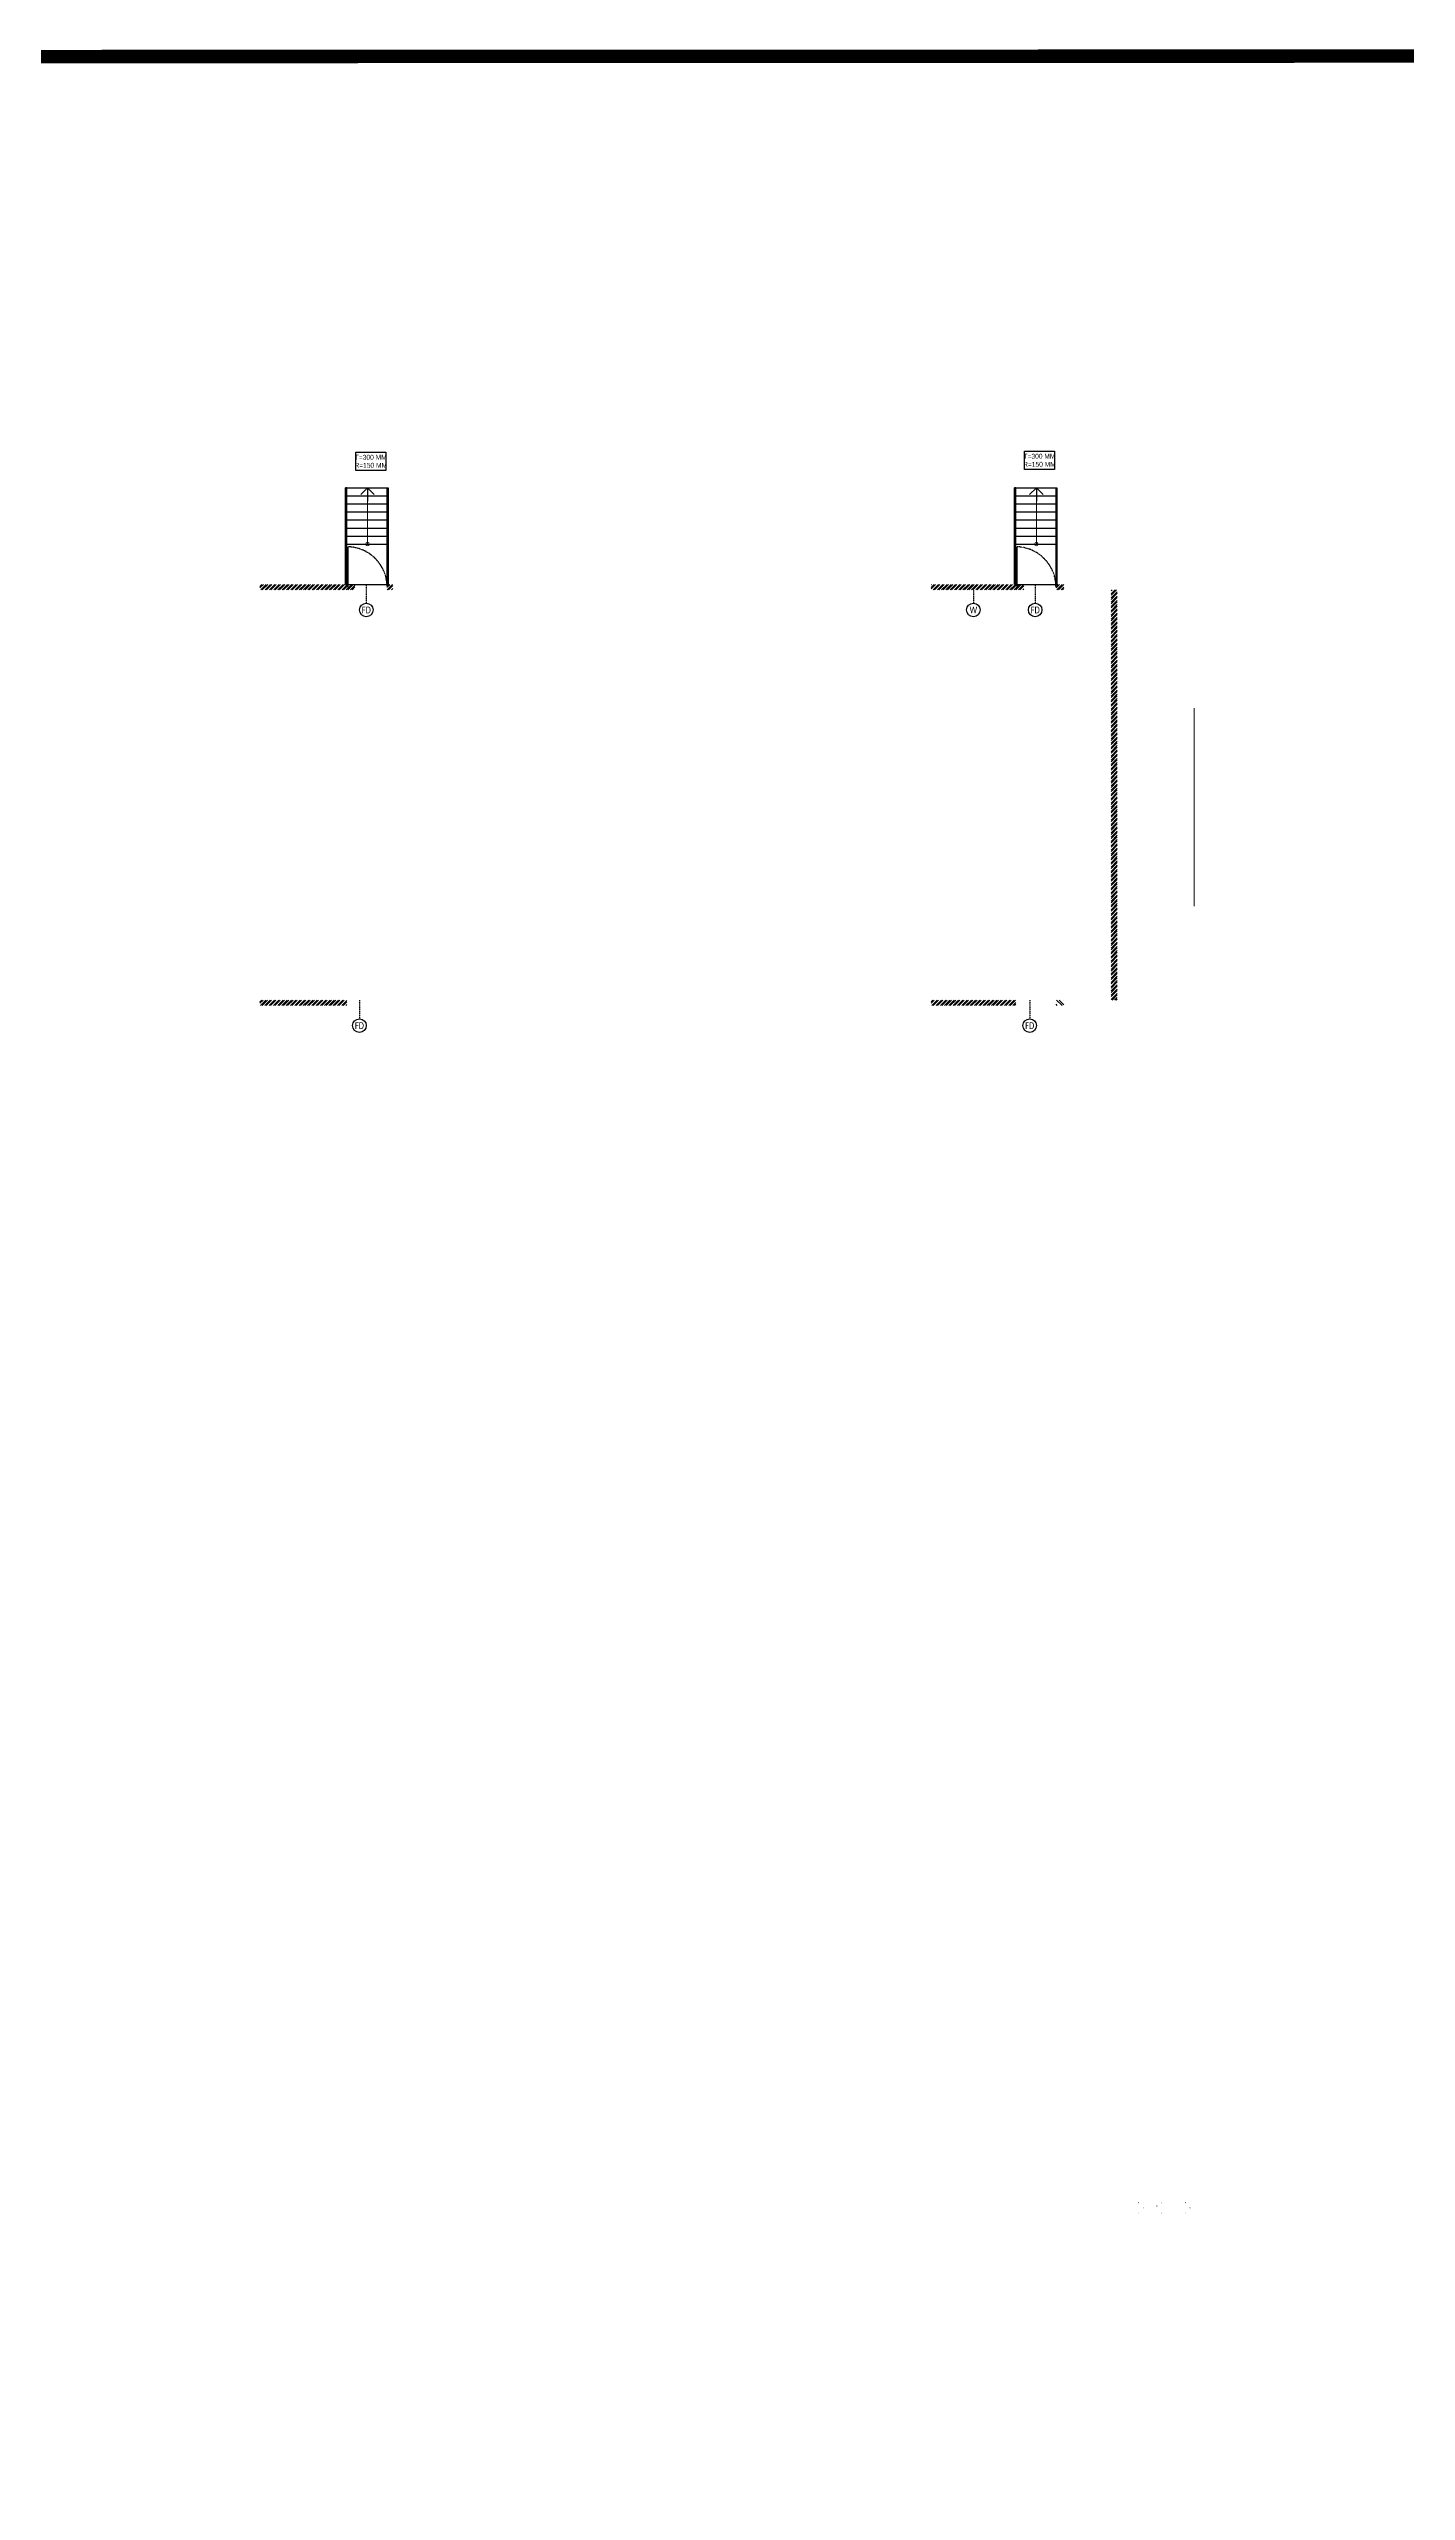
# Model space of a CAD drawing. Header units: feet. Extents: x -99009 to 3252343, y -11094690 to 9035152.
# Drawn here: x 1595809 to 1646368, y -1120466 to -1029502 of the extents above; entities that cross this region are included whole.
import ezdxf

# ---------------------------------------------------------------- set-up
doc = ezdxf.new("R2010")
doc.units = ezdxf.units.FT
doc.linetypes.add('HIDDEN', pattern=[0.375, 0.25, -0.125])
doc.linetypes.add('HIDDEN2', pattern=[0.1875, 0.125, -0.0625])
for name, color, linetype in [('DOOR', 5, 'Continuous'), ('HATCH', 252, 'Continuous'), ('TEXT DETAILS', 190, 'Continuous')]:
    doc.layers.add(name, color=color, linetype=linetype)
for name, color, linetype, lineweight in [('ELEVATION', 2, 'Continuous', 25), ('ELEVATION 1', 254, 'Continuous', 15), ('PLOT', 1, 'Continuous', 15)]:
    doc.layers.add(name, color=color, linetype=linetype, lineweight=lineweight)
doc.layers.add('HATCH RCC', color=7, linetype='Continuous', lineweight=15, true_color=0x4b4b4b)
doc.layers.add('HATCH WALL', color=7, linetype='Continuous', true_color=0x7d7d7d)
doc.styles.add('ARIAL NARROW', font='ARIALN.TTF')
doc.styles.add('CALIBRI', font='calibri.ttf', dxfattribs={"width": 0.8})
doc.dimstyles.new('MERAKI 100', dxfattribs={"dimtxt": 1250, "dimasz": 500, "dimexe": 150, "dimexo": 0, "dimgap": 0, "dimtad": 0, "dimdec": 0, "dimzin": 0, "dimdsep": 46, "dimtxsty": 'CALIBRI', "dimblk": 'OPEN90', "dimcen": 0, "dimclrd": 8, "dimclre": 8, "dimclrt": 256, "dimadec": 0, "dimazin": 0, "dimtfac": 1, "dimtdec": 0, "dimtix": 1, "dimtofl": 0, "dimtmove": 0, "dimatfit": 0, "dimldrblk": 'OPEN90', "dimfxl": 1, "dimtolj": 1, "dimtzin": 0, "dimlwd": -1, "dimlwe": -1, "dimarcsym": 1})
pattern_1 = [(45, (2027565.61, -1110943.71), (-79.549513, 79.549513), []), (45, (2027618.64, -1110943.71), (-79.549513, 79.549513), [])]

# ---------------------------------------------------------------- blocks, each defined once
blk = doc.blocks.new('_Open90')
at = {"color": 0, "linetype": 'ByBlock', "lineweight": -2}
for p, q in [((0, 0), (-1, 0)), ((-0.5, 0.5), (0, 0)), ((0, 0), (-0.5, -0.5))]:
    blk.add_line(p, q, dxfattribs=at)
blk = doc.blocks.new('FDWEST')
at = {"layer": 'TEXT DETAILS', "linetype": 'HIDDEN', "ltscale": 0.5}
blk.add_lwpolyline([(0, 200), (0, -500)], dxfattribs=at)
at = {"layer": 'TEXT DETAILS'}
blk.add_circle((0, -753), 253, dxfattribs=at)
at = {"layer": 'TEXT DETAILS', "insert": (0, -753), "char_height": 250, "width": 261.9, "attachment_point": 5, "style": 'CALIBRI'}
blk.add_mtext('FD', dxfattribs=at)
blk = doc.blocks.new('DOOR 123')
blk.add_lwpolyline([(-1381, 0), (-1381, 1500, -0.410737)], format="xyb")
at = {"linetype": 'HIDDEN2'}
blk.add_lwpolyline([(-1381, 1499, -0.404482), (69, 0)], format="xyb", dxfattribs=at)
blk = doc.blocks.new('TEXT')
at = {"layer": 'TEXT DETAILS'}
blk.add_lwpolyline([(281123, 137706), (282246, 137706), (282246, 137015), (281123, 137015)], close=True, dxfattribs=at)
at = {"layer": 'TEXT DETAILS', "insert": (281684, 137360), "char_height": 180, "width": 1127.29, "attachment_point": 5, "style": 'ARIAL NARROW'}
blk.add_mtext('T=300 MM\\PR=150 MM', dxfattribs=at)
blk = doc.blocks.new('W')
at = {"layer": 'TEXT DETAILS', "linetype": 'HIDDEN', "ltscale": 0.5}
blk.add_lwpolyline([(0, 0), (0, -500)], dxfattribs=at)
at = {"layer": 'TEXT DETAILS'}
blk.add_circle((0, -753), 253, dxfattribs=at)
at = {"layer": 'TEXT DETAILS', "insert": (0, -753), "char_height": 250, "width": 261.9, "attachment_point": 5, "style": 'CALIBRI'}
blk.add_mtext('W', dxfattribs=at)
blk = doc.blocks.new('SD')
at = {"layer": 'ELEVATION'}
for points in [[(338430, 41255), (338394, 41255), (338394, 44855), (338430, 44855)], [(339930, 43355), (339980, 43355), (339980, 44855), (339930, 44855)], [(339930, 41255), (339980, 41255), (339980, 43355), (339930, 43355)]]:
    blk.add_lwpolyline(points, close=True, dxfattribs=at)
for points in [[(339930, 44855), (338430, 44855)], [(339980, 44855), (339980, 41255)], [(339930, 43355), (338394, 43355)], [(339930, 43055), (338430, 43055)], [(339930, 42755), (338430, 42755)], [(339930, 42455), (338430, 42455)], [(339930, 42155), (338430, 42155)], [(339930, 41855), (338430, 41855)], [(339930, 41555), (338430, 41555)], [(339930, 41255), (338430, 41255)]]:
    blk.add_lwpolyline(points, dxfattribs=at)
at = {"layer": 'ELEVATION 1'}
blk.add_circle((339162, 43355), 67.1, dxfattribs=at)
at = {"rotation": 180}
blk.add_blockref('FDWEST', (339205, 45055), dxfattribs=at)
at = {"layer": 'DOOR', "rotation": 180}
blk.add_blockref('DOOR 123', (338499, 44955), dxfattribs=at)
at = {"layer": 'ELEVATION 1'}
blk.add_leader([(339162, 41255), (339162, 43355)], dimstyle='MERAKI 100', override={"dimtxt": 50, "dimasz": 500, "dimgap": 0, "dimtad": 0}, dxfattribs=at)

msp = doc.modelspace()

# ---------------------------------------------------------------- hatches: boundary and pattern name
at = {"true_color": 0x595959, "transparency": 33554684}
h = msp.add_hatch(color=251, dxfattribs=at)
h.paths.add_polyline_path([(1636380.66828, -1109745.44351), (1636380.66828, -1109700.14068), (1636382.5559, -1109744.4997)])
h.paths.add_polyline_path([(1636380.66828, -1109700.14068), (1636382.5559, -1109744.4997), (1636382.5559, -1109700.14068)])
h = msp.add_hatch(color=251, dxfattribs=at)
h.paths.add_polyline_path([(1636384.44352, -1109744.4997), (1636384.44352, -1109700.14068), (1636386.33113, -1109743.55589)])
h.paths.add_polyline_path([(1636384.44352, -1109700.14068), (1636386.33113, -1109743.55589), (1636386.33113, -1109701.08449)])
h = msp.add_hatch(color=251, dxfattribs=at)
h.paths.add_polyline_path([(1636386.33113, -1109743.55589), (1636386.33113, -1109701.08449), (1636388.21875, -1109742.61208)])
h.paths.add_polyline_path([(1636386.33113, -1109701.08449), (1636388.21875, -1109742.61208), (1636388.21875, -1109702.0283)])
h = msp.add_hatch(color=251, dxfattribs=at)
h.paths.add_polyline_path([(1636388.21875, -1109742.61208), (1636388.21875, -1109702.0283), (1636390.10637, -1109741.66828)])
h.paths.add_polyline_path([(1636388.21875, -1109702.0283), (1636390.10637, -1109741.66828), (1636390.10637, -1109702.97211)])
h = msp.add_hatch(color=251, dxfattribs=at)
h.paths.add_polyline_path([(1636390.10637, -1109741.66828), (1636390.10637, -1109702.97211), (1636391.99399, -1109739.78066)])
h.paths.add_polyline_path([(1636390.10637, -1109702.97211), (1636391.99399, -1109739.78066), (1636391.99399, -1109704.85972)])
h = msp.add_hatch(color=251, dxfattribs=at)
h.paths.add_polyline_path([(1636391.99399, -1109739.78066), (1636391.99399, -1109704.85972), (1636393.88161, -1109738.83685)])
h.paths.add_polyline_path([(1636391.99399, -1109704.85972), (1636393.88161, -1109738.83685), (1636393.88161, -1109705.80353)])
h = msp.add_hatch(color=251, dxfattribs=at)
h.paths.add_polyline_path([(1636393.88161, -1109738.83685), (1636393.88161, -1109705.80353), (1636395.76922, -1109736.94923)])
h.paths.add_polyline_path([(1636393.88161, -1109705.80353), (1636395.76922, -1109736.94923), (1636395.76922, -1109707.69115)])
h = msp.add_hatch(color=251, dxfattribs=at)
h.paths.add_polyline_path([(1636395.76922, -1109736.94923), (1636395.76922, -1109707.69115), (1636396.71303, -1109736.00542)])
h.paths.add_polyline_path([(1636395.76922, -1109707.69115), (1636396.71303, -1109736.00542), (1636396.71303, -1109709.57877)])
h = msp.add_hatch(color=251, dxfattribs=at)
h.paths.add_polyline_path([(1636396.71303, -1109736.00542), (1636396.71303, -1109709.57877), (1636397.65684, -1109733.17399)])
h.paths.add_polyline_path([(1636396.71303, -1109709.57877), (1636397.65684, -1109733.17399), (1636397.65684, -1109710.52258)])
h = msp.add_hatch(color=251, dxfattribs=at)
h.paths.add_polyline_path([(1636397.65684, -1109733.17399), (1636397.65684, -1109710.52258), (1636398.60065, -1109732.23018)])
h.paths.add_polyline_path([(1636397.65684, -1109710.52258), (1636398.60065, -1109732.23018), (1636398.60065, -1109713.354)])
h = msp.add_hatch(color=251, dxfattribs=at)
h.paths.add_polyline_path([(1636398.60065, -1109732.23018), (1636398.60065, -1109713.354), (1636399.54446, -1109729.39876)])
h.paths.add_polyline_path([(1636398.60065, -1109713.354), (1636399.54446, -1109729.39876), (1636399.54446, -1109715.24162)])
h = msp.add_hatch(color=251, dxfattribs=at)
h.paths.add_polyline_path([(1636399.54446, -1109729.39876), (1636399.54446, -1109715.24162), (1636400.48827, -1109727.51114)])
h.paths.add_polyline_path([(1636399.54446, -1109715.24162), (1636400.48827, -1109727.51114), (1636400.48827, -1109717.12924)])
h = msp.add_hatch(color=251, dxfattribs=at)
h.paths.add_polyline_path([(1637256.52305, -1109745.44351), (1637256.52305, -1109700.14068), (1637258.41067, -1109744.4997)])
h.paths.add_polyline_path([(1637256.52305, -1109700.14068), (1637258.41067, -1109744.4997), (1637258.41067, -1109700.14068)])
h = msp.add_hatch(color=251, dxfattribs=at)
h.paths.add_polyline_path([(1637260.29829, -1109744.4997), (1637260.29829, -1109700.14068), (1637262.1859, -1109743.55589)])
h.paths.add_polyline_path([(1637260.29829, -1109700.14068), (1637262.1859, -1109743.55589), (1637262.1859, -1109701.08449)])
h = msp.add_hatch(color=251, dxfattribs=at)
h.paths.add_polyline_path([(1637262.1859, -1109743.55589), (1637262.1859, -1109701.08449), (1637264.07352, -1109742.61208)])
h.paths.add_polyline_path([(1637262.1859, -1109701.08449), (1637264.07352, -1109742.61208), (1637264.07352, -1109702.0283)])
h = msp.add_hatch(color=251, dxfattribs=at)
h.paths.add_polyline_path([(1637264.07352, -1109742.61208), (1637264.07352, -1109702.0283), (1637265.96114, -1109741.66828)])
h.paths.add_polyline_path([(1637264.07352, -1109702.0283), (1637265.96114, -1109741.66828), (1637265.96114, -1109702.97211)])
h = msp.add_hatch(color=251, dxfattribs=at)
h.paths.add_polyline_path([(1637265.96114, -1109741.66828), (1637265.96114, -1109702.97211), (1637267.84876, -1109739.78066)])
h.paths.add_polyline_path([(1637265.96114, -1109702.97211), (1637267.84876, -1109739.78066), (1637267.84876, -1109704.85972)])
h = msp.add_hatch(color=251, dxfattribs=at)
h.paths.add_polyline_path([(1637267.84876, -1109739.78066), (1637267.84876, -1109704.85972), (1637269.73638, -1109738.83685)])
h.paths.add_polyline_path([(1637267.84876, -1109704.85972), (1637269.73638, -1109738.83685), (1637269.73638, -1109705.80353)])
h = msp.add_hatch(color=251, dxfattribs=at)
h.paths.add_polyline_path([(1637269.73638, -1109738.83685), (1637269.73638, -1109705.80353), (1637271.62399, -1109736.94923)])
h.paths.add_polyline_path([(1637269.73638, -1109705.80353), (1637271.62399, -1109736.94923), (1637271.62399, -1109707.69115)])
h = msp.add_hatch(color=251, dxfattribs=at)
h.paths.add_polyline_path([(1637271.62399, -1109736.94923), (1637271.62399, -1109707.69115), (1637272.5678, -1109736.00542)])
h.paths.add_polyline_path([(1637271.62399, -1109707.69115), (1637272.5678, -1109736.00542), (1637272.5678, -1109709.57877)])
h = msp.add_hatch(color=251, dxfattribs=at)
h.paths.add_polyline_path([(1637272.5678, -1109736.00542), (1637272.5678, -1109709.57877), (1637273.51161, -1109733.17399)])
h.paths.add_polyline_path([(1637272.5678, -1109709.57877), (1637273.51161, -1109733.17399), (1637273.51161, -1109710.52258)])
h = msp.add_hatch(color=251, dxfattribs=at)
h.paths.add_polyline_path([(1637273.51161, -1109733.17399), (1637273.51161, -1109710.52258), (1637274.45542, -1109732.23018)])
h.paths.add_polyline_path([(1637273.51161, -1109710.52258), (1637274.45542, -1109732.23018), (1637274.45542, -1109713.354)])
h = msp.add_hatch(color=251, dxfattribs=at)
h.paths.add_polyline_path([(1637274.45542, -1109732.23018), (1637274.45542, -1109713.354), (1637275.39923, -1109729.39876)])
h.paths.add_polyline_path([(1637274.45542, -1109713.354), (1637275.39923, -1109729.39876), (1637275.39923, -1109715.24162)])
h = msp.add_hatch(color=251, dxfattribs=at)
h.paths.add_polyline_path([(1637275.39923, -1109729.39876), (1637275.39923, -1109715.24162), (1637276.34304, -1109727.51114)])
h.paths.add_polyline_path([(1637275.39923, -1109715.24162), (1637276.34304, -1109727.51114), (1637276.34304, -1109717.12924)])
h = msp.add_hatch(color=251, dxfattribs=at)
h.paths.add_polyline_path([(1638132.37782, -1109745.44351), (1638132.37782, -1109700.14068), (1638134.26544, -1109744.4997)])
h.paths.add_polyline_path([(1638132.37782, -1109700.14068), (1638134.26544, -1109744.4997), (1638134.26544, -1109700.14068)])
h = msp.add_hatch(color=251, dxfattribs=at)
h.paths.add_polyline_path([(1638136.15306, -1109744.4997), (1638136.15306, -1109700.14068), (1638138.04067, -1109743.55589)])
h.paths.add_polyline_path([(1638136.15306, -1109700.14068), (1638138.04067, -1109743.55589), (1638138.04067, -1109701.08449)])
h = msp.add_hatch(color=251, dxfattribs=at)
h.paths.add_polyline_path([(1638138.04067, -1109743.55589), (1638138.04067, -1109701.08449), (1638140.8721, -1109742.61208)])
h.paths.add_polyline_path([(1638138.04067, -1109701.08449), (1638140.8721, -1109742.61208), (1638140.8721, -1109702.0283)])
h = msp.add_hatch(color=251, dxfattribs=at)
h.paths.add_polyline_path([(1638140.8721, -1109742.61208), (1638140.8721, -1109702.0283), (1638142.75972, -1109741.66828)])
h.paths.add_polyline_path([(1638140.8721, -1109702.0283), (1638142.75972, -1109741.66828), (1638142.75972, -1109702.97211)])
h = msp.add_hatch(color=251, dxfattribs=at)
h.paths.add_polyline_path([(1638142.75972, -1109741.66828), (1638142.75972, -1109702.97211), (1638143.70353, -1109739.78066)])
h.paths.add_polyline_path([(1638142.75972, -1109702.97211), (1638143.70353, -1109739.78066), (1638143.70353, -1109704.85972)])
h = msp.add_hatch(color=251, dxfattribs=at)
h.paths.add_polyline_path([(1638143.70353, -1109739.78066), (1638143.70353, -1109704.85972), (1638145.59115, -1109738.83685)])
h.paths.add_polyline_path([(1638143.70353, -1109704.85972), (1638145.59115, -1109738.83685), (1638145.59115, -1109705.80353)])
h = msp.add_hatch(color=251, dxfattribs=at)
h.paths.add_polyline_path([(1638145.59115, -1109738.83685), (1638145.59115, -1109705.80353), (1638147.47876, -1109736.94923)])
h.paths.add_polyline_path([(1638145.59115, -1109705.80353), (1638147.47876, -1109736.94923), (1638147.47876, -1109707.69115)])
h = msp.add_hatch(color=251, dxfattribs=at)
h.paths.add_polyline_path([(1638147.47876, -1109736.94923), (1638147.47876, -1109707.69115), (1638148.42257, -1109736.00542)])
h.paths.add_polyline_path([(1638147.47876, -1109707.69115), (1638148.42257, -1109736.00542), (1638148.42257, -1109709.57877)])
h = msp.add_hatch(color=251, dxfattribs=at)
h.paths.add_polyline_path([(1638148.42257, -1109736.00542), (1638148.42257, -1109709.57877), (1638149.36638, -1109733.17399)])
h.paths.add_polyline_path([(1638148.42257, -1109709.57877), (1638149.36638, -1109733.17399), (1638149.36638, -1109710.52258)])
h = msp.add_hatch(color=251, dxfattribs=at)
h.paths.add_polyline_path([(1638149.36638, -1109733.17399), (1638149.36638, -1109710.52258), (1638150.31019, -1109732.23018)])
h.paths.add_polyline_path([(1638149.36638, -1109710.52258), (1638150.31019, -1109732.23018), (1638150.31019, -1109713.354)])
h = msp.add_hatch(color=251, dxfattribs=at)
h.paths.add_polyline_path([(1638150.31019, -1109732.23018), (1638150.31019, -1109713.354), (1638151.254, -1109729.39876)])
h.paths.add_polyline_path([(1638150.31019, -1109713.354), (1638151.254, -1109729.39876), (1638151.254, -1109715.24162)])
h = msp.add_hatch(color=251, dxfattribs=at)
h.paths.add_polyline_path([(1638151.254, -1109729.39876), (1638151.254, -1109715.24162), (1638152.19781, -1109727.51114)])
h.paths.add_polyline_path([(1638151.254, -1109715.24162), (1638152.19781, -1109727.51114), (1638152.19781, -1109717.12924)])
h = msp.add_hatch(color=251, dxfattribs=at)
h.paths.add_polyline_path([(1636382.5559, -1110130.51759), (1636382.5559, -1110085.21476), (1636384.44352, -1110129.57378)])
h.paths.add_polyline_path([(1636382.5559, -1110085.21476), (1636384.44352, -1110129.57378), (1636384.44352, -1110086.15857)])
h = msp.add_hatch(color=251, dxfattribs=at)
h.paths.add_polyline_path([(1636386.33113, -1110129.57378), (1636386.33113, -1110087.10238), (1636388.21875, -1110127.68616)])
h.paths.add_polyline_path([(1636386.33113, -1110087.10238), (1636388.21875, -1110127.68616), (1636388.21875, -1110088.04619)])
h = msp.add_hatch(color=251, dxfattribs=at)
h.paths.add_polyline_path([(1636388.21875, -1110127.68616), (1636388.21875, -1110088.04619), (1636390.10637, -1110126.74236)])
h.paths.add_polyline_path([(1636388.21875, -1110088.04619), (1636390.10637, -1110126.74236), (1636390.10637, -1110088.98999)])
h = msp.add_hatch(color=251, dxfattribs=at)
h.paths.add_polyline_path([(1636390.10637, -1110126.74236), (1636390.10637, -1110088.98999), (1636391.99399, -1110125.79855)])
h.paths.add_polyline_path([(1636390.10637, -1110088.98999), (1636391.99399, -1110125.79855), (1636391.99399, -1110089.9338)])
h = msp.add_hatch(color=251, dxfattribs=at)
h.paths.add_polyline_path([(1636391.99399, -1110125.79855), (1636391.99399, -1110089.9338), (1636393.88161, -1110124.85474)])
h.paths.add_polyline_path([(1636391.99399, -1110089.9338), (1636393.88161, -1110124.85474), (1636393.88161, -1110091.82142)])
h = msp.add_hatch(color=251, dxfattribs=at)
h.paths.add_polyline_path([(1636393.88161, -1110124.85474), (1636393.88161, -1110091.82142), (1636395.76922, -1110122.96712)])
h.paths.add_polyline_path([(1636393.88161, -1110091.82142), (1636395.76922, -1110122.96712), (1636395.76922, -1110092.76523)])
h = msp.add_hatch(color=251, dxfattribs=at)
h.paths.add_polyline_path([(1636395.76922, -1110122.96712), (1636395.76922, -1110092.76523), (1636396.71303, -1110121.0795)])
h.paths.add_polyline_path([(1636395.76922, -1110092.76523), (1636396.71303, -1110121.0795), (1636396.71303, -1110094.65285)])
h = msp.add_hatch(color=251, dxfattribs=at)
h.paths.add_polyline_path([(1636396.71303, -1110121.0795), (1636396.71303, -1110094.65285), (1636397.65684, -1110119.19188)])
h.paths.add_polyline_path([(1636396.71303, -1110094.65285), (1636397.65684, -1110119.19188), (1636397.65684, -1110096.54047)])
h = msp.add_hatch(color=251, dxfattribs=at)
h.paths.add_polyline_path([(1636397.65684, -1110119.19188), (1636397.65684, -1110096.54047), (1636398.60065, -1110117.30426)])
h.paths.add_polyline_path([(1636397.65684, -1110096.54047), (1636398.60065, -1110117.30426), (1636398.60065, -1110098.42808)])
h = msp.add_hatch(color=251, dxfattribs=at)
h.paths.add_polyline_path([(1636398.60065, -1110117.30426), (1636398.60065, -1110098.42808), (1636399.54446, -1110115.41665)])
h.paths.add_polyline_path([(1636398.60065, -1110098.42808), (1636399.54446, -1110115.41665), (1636399.54446, -1110100.3157)])
h = msp.add_hatch(color=251, dxfattribs=at)
h.paths.add_polyline_path([(1636399.54446, -1110115.41665), (1636399.54446, -1110100.3157), (1636400.48827, -1110113.52903)])
h.paths.add_polyline_path([(1636399.54446, -1110100.3157), (1636400.48827, -1110113.52903), (1636400.48827, -1110103.14713)])
h = msp.add_hatch(color=251, dxfattribs=at)
h.paths.add_polyline_path([(1636577.92436, -1109937.98055), (1636577.92436, -1109892.67772), (1636579.81198, -1109937.03674)])
h.paths.add_polyline_path([(1636577.92436, -1109892.67772), (1636579.81198, -1109937.03674), (1636579.81198, -1109893.62153)])
h = msp.add_hatch(color=251, dxfattribs=at)
h.paths.add_polyline_path([(1636579.81198, -1109937.03674), (1636579.81198, -1109893.62153), (1636581.6996, -1109936.09293)])
h.paths.add_polyline_path([(1636579.81198, -1109893.62153), (1636581.6996, -1109936.09293), (1636581.6996, -1109894.56534)])
h = msp.add_hatch(color=251, dxfattribs=at)
h.paths.add_polyline_path([(1636581.6996, -1109936.09293), (1636581.6996, -1109894.56534), (1636583.58722, -1109935.14912)])
h.paths.add_polyline_path([(1636581.6996, -1109894.56534), (1636583.58722, -1109935.14912), (1636583.58722, -1109894.56534)])
h = msp.add_hatch(color=251, dxfattribs=at)
h.paths.add_polyline_path([(1636583.58722, -1109935.14912), (1636583.58722, -1109894.56534), (1636585.47484, -1109934.20532)])
h.paths.add_polyline_path([(1636583.58722, -1109894.56534), (1636585.47484, -1109934.20532), (1636585.47484, -1109896.45295)])
h = msp.add_hatch(color=251, dxfattribs=at)
h.paths.add_polyline_path([(1636585.47484, -1109934.20532), (1636585.47484, -1109896.45295), (1636587.36245, -1109933.26151)])
h.paths.add_polyline_path([(1636585.47484, -1109896.45295), (1636587.36245, -1109933.26151), (1636587.36245, -1109897.39676)])
h = msp.add_hatch(color=251, dxfattribs=at)
h.paths.add_polyline_path([(1636587.36245, -1109933.26151), (1636587.36245, -1109897.39676), (1636589.25007, -1109931.37389)])
h.paths.add_polyline_path([(1636587.36245, -1109897.39676), (1636589.25007, -1109931.37389), (1636589.25007, -1109898.34057)])
h = msp.add_hatch(color=251, dxfattribs=at)
h.paths.add_polyline_path([(1636589.25007, -1109931.37389), (1636589.25007, -1109898.34057), (1636591.13769, -1109929.48627)])
h.paths.add_polyline_path([(1636589.25007, -1109898.34057), (1636591.13769, -1109929.48627), (1636591.13769, -1109900.22819)])
h = msp.add_hatch(color=251, dxfattribs=at)
h.paths.add_polyline_path([(1636591.13769, -1109929.48627), (1636591.13769, -1109900.22819), (1636592.0815, -1109928.54246)])
h.paths.add_polyline_path([(1636591.13769, -1109900.22819), (1636592.0815, -1109928.54246), (1636592.0815, -1109902.11581)])
h = msp.add_hatch(color=251, dxfattribs=at)
h.paths.add_polyline_path([(1636592.0815, -1109928.54246), (1636592.0815, -1109902.11581), (1636593.02531, -1109926.65484)])
h.paths.add_polyline_path([(1636592.0815, -1109902.11581), (1636593.02531, -1109926.65484), (1636593.02531, -1109904.00343)])
h = msp.add_hatch(color=251, dxfattribs=at)
h.paths.add_polyline_path([(1636593.02531, -1109926.65484), (1636593.02531, -1109904.00343), (1636593.96912, -1109924.76722)])
h.paths.add_polyline_path([(1636593.02531, -1109904.00343), (1636593.96912, -1109924.76722), (1636593.96912, -1109905.89104)])
h = msp.add_hatch(color=251, dxfattribs=at)
h.paths.add_polyline_path([(1636593.96912, -1109924.76722), (1636593.96912, -1109905.89104), (1636594.91293, -1109921.9358)])
h.paths.add_polyline_path([(1636593.96912, -1109905.89104), (1636594.91293, -1109921.9358), (1636594.91293, -1109907.77866)])
h = msp.add_hatch(color=251, dxfattribs=at)
h.paths.add_polyline_path([(1636594.91293, -1109921.9358), (1636594.91293, -1109907.77866), (1636595.85674, -1109920.99199)])
h.paths.add_polyline_path([(1636594.91293, -1109907.77866), (1636595.85674, -1109920.99199), (1636595.85674, -1109910.61009)])
at = {"transparency": 33554684}
msp.add_hatch(color=7, dxfattribs=at).paths.add_polyline_path([(1637091.35647, -1109837.9368), (1637102.68218, -1109825.66728), (1637079.08695, -1109825.66728)])
h = msp.add_hatch(color=7, dxfattribs=at)
h.paths.add_polyline_path([(1637079.08695, -1109825.66728), (1637094.1879, -1109840.76822), (1637079.08695, -1109887.95867)])
h.paths.add_polyline_path([(1637094.1879, -1109840.76822), (1637079.08695, -1109887.95867), (1637094.1879, -1109872.85773)])
h = msp.add_hatch(color=7, dxfattribs=at)
h.paths.add_polyline_path([(1637102.68218, -1109887.95867), (1637087.58124, -1109872.85773), (1637102.68218, -1109825.66728)])
h.paths.add_polyline_path([(1637087.58124, -1109872.85773), (1637102.68218, -1109825.66728), (1637087.58124, -1109840.76822)])
at = {"true_color": 0x595959, "transparency": 33554684}
h = msp.add_hatch(color=251, dxfattribs=at)
h.paths.add_polyline_path([(1637258.41067, -1110130.51759), (1637258.41067, -1110085.21476), (1637260.29829, -1110129.57378)])
h.paths.add_polyline_path([(1637258.41067, -1110085.21476), (1637260.29829, -1110129.57378), (1637260.29829, -1110086.15857)])
h = msp.add_hatch(color=251, dxfattribs=at)
h.paths.add_polyline_path([(1637262.1859, -1110129.57378), (1637262.1859, -1110087.10238), (1637264.07352, -1110127.68616)])
h.paths.add_polyline_path([(1637262.1859, -1110087.10238), (1637264.07352, -1110127.68616), (1637264.07352, -1110088.04619)])
h = msp.add_hatch(color=251, dxfattribs=at)
h.paths.add_polyline_path([(1637264.07352, -1110127.68616), (1637264.07352, -1110088.04619), (1637265.96114, -1110126.74236)])
h.paths.add_polyline_path([(1637264.07352, -1110088.04619), (1637265.96114, -1110126.74236), (1637265.96114, -1110088.98999)])
h = msp.add_hatch(color=251, dxfattribs=at)
h.paths.add_polyline_path([(1637265.96114, -1110126.74236), (1637265.96114, -1110088.98999), (1637267.84876, -1110125.79855)])
h.paths.add_polyline_path([(1637265.96114, -1110088.98999), (1637267.84876, -1110125.79855), (1637267.84876, -1110089.9338)])
h = msp.add_hatch(color=251, dxfattribs=at)
h.paths.add_polyline_path([(1637267.84876, -1110125.79855), (1637267.84876, -1110089.9338), (1637269.73638, -1110124.85474)])
h.paths.add_polyline_path([(1637267.84876, -1110089.9338), (1637269.73638, -1110124.85474), (1637269.73638, -1110091.82142)])
h = msp.add_hatch(color=251, dxfattribs=at)
h.paths.add_polyline_path([(1637269.73638, -1110124.85474), (1637269.73638, -1110091.82142), (1637271.62399, -1110122.96712)])
h.paths.add_polyline_path([(1637269.73638, -1110091.82142), (1637271.62399, -1110122.96712), (1637271.62399, -1110092.76523)])
h = msp.add_hatch(color=251, dxfattribs=at)
h.paths.add_polyline_path([(1637271.62399, -1110122.96712), (1637271.62399, -1110092.76523), (1637272.5678, -1110121.0795)])
h.paths.add_polyline_path([(1637271.62399, -1110092.76523), (1637272.5678, -1110121.0795), (1637272.5678, -1110094.65285)])
h = msp.add_hatch(color=251, dxfattribs=at)
h.paths.add_polyline_path([(1637272.5678, -1110121.0795), (1637272.5678, -1110094.65285), (1637273.51161, -1110119.19188)])
h.paths.add_polyline_path([(1637272.5678, -1110094.65285), (1637273.51161, -1110119.19188), (1637273.51161, -1110096.54047)])
h = msp.add_hatch(color=251, dxfattribs=at)
h.paths.add_polyline_path([(1637273.51161, -1110119.19188), (1637273.51161, -1110096.54047), (1637274.45542, -1110117.30426)])
h.paths.add_polyline_path([(1637273.51161, -1110096.54047), (1637274.45542, -1110117.30426), (1637274.45542, -1110098.42808)])
h = msp.add_hatch(color=251, dxfattribs=at)
h.paths.add_polyline_path([(1637274.45542, -1110117.30426), (1637274.45542, -1110098.42808), (1637275.39923, -1110115.41665)])
h.paths.add_polyline_path([(1637274.45542, -1110098.42808), (1637275.39923, -1110115.41665), (1637275.39923, -1110100.3157)])
h = msp.add_hatch(color=251, dxfattribs=at)
h.paths.add_polyline_path([(1637275.39923, -1110115.41665), (1637275.39923, -1110100.3157), (1637276.34304, -1110113.52903)])
h.paths.add_polyline_path([(1637275.39923, -1110100.3157), (1637276.34304, -1110113.52903), (1637276.34304, -1110103.14713)])
h = msp.add_hatch(color=251, dxfattribs=at)
h.paths.add_polyline_path([(1638134.26544, -1110130.51759), (1638134.26544, -1110085.21476), (1638136.15306, -1110129.57378)])
h.paths.add_polyline_path([(1638134.26544, -1110085.21476), (1638136.15306, -1110129.57378), (1638136.15306, -1110086.15857)])
h = msp.add_hatch(color=251, dxfattribs=at)
h.paths.add_polyline_path([(1638138.04067, -1110129.57378), (1638138.04067, -1110087.10238), (1638140.8721, -1110127.68616)])
h.paths.add_polyline_path([(1638138.04067, -1110087.10238), (1638140.8721, -1110127.68616), (1638140.8721, -1110088.04619)])
h = msp.add_hatch(color=251, dxfattribs=at)
h.paths.add_polyline_path([(1638140.8721, -1110127.68616), (1638140.8721, -1110088.04619), (1638142.75972, -1110126.74236)])
h.paths.add_polyline_path([(1638140.8721, -1110088.04619), (1638142.75972, -1110126.74236), (1638142.75972, -1110088.98999)])
h = msp.add_hatch(color=251, dxfattribs=at)
h.paths.add_polyline_path([(1638142.75972, -1110126.74236), (1638142.75972, -1110088.98999), (1638143.70353, -1110125.79855)])
h.paths.add_polyline_path([(1638142.75972, -1110088.98999), (1638143.70353, -1110125.79855), (1638143.70353, -1110089.9338)])
h = msp.add_hatch(color=251, dxfattribs=at)
h.paths.add_polyline_path([(1638143.70353, -1110125.79855), (1638143.70353, -1110089.9338), (1638145.59115, -1110124.85474)])
h.paths.add_polyline_path([(1638143.70353, -1110089.9338), (1638145.59115, -1110124.85474), (1638145.59115, -1110091.82142)])
h = msp.add_hatch(color=251, dxfattribs=at)
h.paths.add_polyline_path([(1638145.59115, -1110124.85474), (1638145.59115, -1110091.82142), (1638147.47876, -1110122.96712)])
h.paths.add_polyline_path([(1638145.59115, -1110091.82142), (1638147.47876, -1110122.96712), (1638147.47876, -1110092.76523)])
h = msp.add_hatch(color=251, dxfattribs=at)
h.paths.add_polyline_path([(1638147.47876, -1110122.96712), (1638147.47876, -1110092.76523), (1638148.42257, -1110121.0795)])
h.paths.add_polyline_path([(1638147.47876, -1110092.76523), (1638148.42257, -1110121.0795), (1638148.42257, -1110094.65285)])
h = msp.add_hatch(color=251, dxfattribs=at)
h.paths.add_polyline_path([(1638148.42257, -1110121.0795), (1638148.42257, -1110094.65285), (1638149.36638, -1110119.19188)])
h.paths.add_polyline_path([(1638148.42257, -1110094.65285), (1638149.36638, -1110119.19188), (1638149.36638, -1110096.54047)])
h = msp.add_hatch(color=251, dxfattribs=at)
h.paths.add_polyline_path([(1638149.36638, -1110119.19188), (1638149.36638, -1110096.54047), (1638150.31019, -1110117.30426)])
h.paths.add_polyline_path([(1638149.36638, -1110096.54047), (1638150.31019, -1110117.30426), (1638150.31019, -1110098.42808)])
h = msp.add_hatch(color=251, dxfattribs=at)
h.paths.add_polyline_path([(1638150.31019, -1110117.30426), (1638150.31019, -1110098.42808), (1638151.254, -1110115.41665)])
h.paths.add_polyline_path([(1638150.31019, -1110098.42808), (1638151.254, -1110115.41665), (1638151.254, -1110100.3157)])
h = msp.add_hatch(color=251, dxfattribs=at)
h.paths.add_polyline_path([(1638151.254, -1110115.41665), (1638151.254, -1110100.3157), (1638152.19781, -1110113.52903)])
h.paths.add_polyline_path([(1638151.254, -1110100.3157), (1638152.19781, -1110113.52903), (1638152.19781, -1110103.14713)])
h = msp.add_hatch(color=251, dxfattribs=at)
h.paths.add_polyline_path([(1638309.81392, -1109937.98055), (1638309.81392, -1109892.67772), (1638311.70153, -1109937.03674)])
h.paths.add_polyline_path([(1638309.81392, -1109892.67772), (1638311.70153, -1109937.03674), (1638311.70153, -1109893.62153)])
h = msp.add_hatch(color=251, dxfattribs=at)
h.paths.add_polyline_path([(1638311.70153, -1109937.03674), (1638311.70153, -1109893.62153), (1638313.58915, -1109936.09293)])
h.paths.add_polyline_path([(1638311.70153, -1109893.62153), (1638313.58915, -1109936.09293), (1638313.58915, -1109894.56534)])
h = msp.add_hatch(color=251, dxfattribs=at)
h.paths.add_polyline_path([(1638313.58915, -1109936.09293), (1638313.58915, -1109894.56534), (1638316.42058, -1109935.14912)])
h.paths.add_polyline_path([(1638313.58915, -1109894.56534), (1638316.42058, -1109935.14912), (1638316.42058, -1109894.56534)])
h = msp.add_hatch(color=251, dxfattribs=at)
h.paths.add_polyline_path([(1638316.42058, -1109935.14912), (1638316.42058, -1109894.56534), (1638317.36439, -1109934.20532)])
h.paths.add_polyline_path([(1638316.42058, -1109894.56534), (1638317.36439, -1109934.20532), (1638317.36439, -1109896.45295)])
h = msp.add_hatch(color=251, dxfattribs=at)
h.paths.add_polyline_path([(1638317.36439, -1109934.20532), (1638317.36439, -1109896.45295), (1638319.25201, -1109933.26151)])
h.paths.add_polyline_path([(1638317.36439, -1109896.45295), (1638319.25201, -1109933.26151), (1638319.25201, -1109897.39676)])
h = msp.add_hatch(color=251, dxfattribs=at)
h.paths.add_polyline_path([(1638319.25201, -1109933.26151), (1638319.25201, -1109897.39676), (1638321.13962, -1109931.37389)])
h.paths.add_polyline_path([(1638319.25201, -1109897.39676), (1638321.13962, -1109931.37389), (1638321.13962, -1109898.34057)])
h = msp.add_hatch(color=251, dxfattribs=at)
h.paths.add_polyline_path([(1638321.13962, -1109931.37389), (1638321.13962, -1109898.34057), (1638323.02724, -1109929.48627)])
h.paths.add_polyline_path([(1638321.13962, -1109898.34057), (1638323.02724, -1109929.48627), (1638323.02724, -1109900.22819)])
h = msp.add_hatch(color=251, dxfattribs=at)
h.paths.add_polyline_path([(1638323.02724, -1109929.48627), (1638323.02724, -1109900.22819), (1638323.97105, -1109928.54246)])
h.paths.add_polyline_path([(1638323.02724, -1109900.22819), (1638323.97105, -1109928.54246), (1638323.97105, -1109902.11581)])
h = msp.add_hatch(color=251, dxfattribs=at)
h.paths.add_polyline_path([(1638323.97105, -1109928.54246), (1638323.97105, -1109902.11581), (1638324.91486, -1109926.65484)])
h.paths.add_polyline_path([(1638323.97105, -1109902.11581), (1638324.91486, -1109926.65484), (1638324.91486, -1109904.00343)])
h = msp.add_hatch(color=251, dxfattribs=at)
h.paths.add_polyline_path([(1638324.91486, -1109926.65484), (1638324.91486, -1109904.00343), (1638325.85867, -1109924.76722)])
h.paths.add_polyline_path([(1638324.91486, -1109904.00343), (1638325.85867, -1109924.76722), (1638325.85867, -1109905.89104)])
h = msp.add_hatch(color=251, dxfattribs=at)
h.paths.add_polyline_path([(1638325.85867, -1109924.76722), (1638325.85867, -1109905.89104), (1638326.80248, -1109921.9358)])
h.paths.add_polyline_path([(1638325.85867, -1109905.89104), (1638326.80248, -1109921.9358), (1638326.80248, -1109907.77866)])
h = msp.add_hatch(color=251, dxfattribs=at)
h.paths.add_polyline_path([(1638326.80248, -1109921.9358), (1638326.80248, -1109907.77866), (1638327.74629, -1109920.99199)])
h.paths.add_polyline_path([(1638326.80248, -1109907.77866), (1638327.74629, -1109920.99199), (1638327.74629, -1109910.61009)])
at = {"layer": 'HATCH'}
h = msp.add_hatch(dxfattribs=at)
h.set_pattern_fill('ANSI32', color=252, scale=300)
h.set_pattern_definition(pattern_1)
h.paths.add_polyline_path([(1633621.09842, -1049448.09856), (1633325.13585, -1049448.09856), (1633325.13585, -1049648.09856), (1633621.09842, -1049648.09856)])
h.paths.add_polyline_path([(1632125.13585, -1049448.09856), (1628671.09009, -1049448.09856), (1628671.09009, -1049648.09856), (1632125.13585, -1049648.09856)])
at = {"layer": 'HATCH WALL'}
h = msp.add_hatch(dxfattribs=at)
h.set_pattern_fill('ANSI32', color=256, scale=300, style=0)
h.set_pattern_definition([(45, (1431125.63, -1049448.1), (-79.54951, 79.54951), []), (45, (1431178.66, -1049448.1), (-79.54951, 79.54951), [])])
h.paths.add_polyline_path([(1603671.09009, -1049648.09856), (1607209.62615, -1049648.09856), (1607209.62615, -1049448.09856), (1603671.09009, -1049448.09856)])
h = msp.add_hatch(dxfattribs=at)
h.set_pattern_fill('ANSI32', color=256, scale=300, style=0)
h.set_pattern_definition([(45, (1432807.09, -1049448.06), (-79.54951, 79.54951), []), (45, (1432860.13, -1049448.06), (-79.54951, 79.54951), [])])
h.paths.add_polyline_path([(1608409.09425, -1049648.06169), (1608621.09842, -1049648.09856), (1608621.09842, -1049448.09856), (1608409.09425, -1049448.06169)])
h = msp.add_hatch(dxfattribs=at)
h.set_pattern_fill('ANSI32', color=256, scale=300, style=0)
h.set_pattern_definition([(45, (-8498819.55, -738188.01), (-79.5495129, 79.5495129), []), (45, (-8498766.51, -738188.01), (-79.5495129, 79.5495129), [])])
h.paths.add_polyline_path([(1635378.59425, -1064929.09856), (1635608.59425, -1064929.09856), (1635608.59425, -1049648.09856), (1635378.59425, -1049648.09856)])
h = msp.add_hatch(dxfattribs=at)
h.set_pattern_fill('ANSI32', color=252, scale=300)
h.set_pattern_definition([(45, (2046315.7, -1110943.71), (-79.549513, 79.549513), []), (45, (2046368.73, -1110943.71), (-79.549513, 79.549513), [])])
h.paths.add_polyline_path([(1603671.09425, -1065129.09856), (1606907.66957, -1065129.09856), (1606907.66957, -1064929.09856), (1603671.09425, -1064929.09856)])
h = msp.add_hatch(dxfattribs=at)
h.set_pattern_fill('ANSI32', color=252, scale=300)
h.set_pattern_definition(pattern_1)
h.paths.add_polyline_path([(1631825.13585, -1064929.09856), (1628671.00932, -1064929.09856), (1628671.00932, -1065129.09856), (1631825.13585, -1065129.09856)])
h = msp.add_hatch(dxfattribs=at)
h.set_pattern_fill('ANSI32', color=256, scale=500, style=0)
h.set_pattern_definition([(135, (3952015.25, -1510999.61), (-132.582521, -132.582521), []), (135, (3952015.25, -1510911.22), (-132.582521, -132.582521), [])])
h.paths.add_polyline_path([(1633621.17919, -1064929.09856), (1633325.13585, -1064929.09856), (1633325.13585, -1065129.09856), (1633621.17919, -1065129.09856)])

# ---------------------------------------------------------------- linework, layer by layer
at = {"layer": 'HATCH RCC'}
msp.add_line((1638474.37631, -1054064.43937), (1638474.37631, -1061429.05761), dxfattribs=at)
at = {"layer": 'PLOT', "const_width": 500}
msp.add_lwpolyline([(1376492.03095, -1029867.9506), (1700808.29656, -1029752.49889), (1700838.29337, -1214583.12954), (1376492.03095, -1214844.29738), (1376492.03095, -1029867.9506)], dxfattribs=at)

# ---------------------------------------------------------------- block references
for name, p in [('TEXT', (1326115.46925, -1182224.51972)), ('TEXT', (1351024.76891, -1182186.9727)), ('W', (1630248.11297, -1049648.09856)), ('FDWEST', (1607377.18419, -1065129.06169)), ('FDWEST', (1632345.95972, -1065129.06169))]:
    msp.add_blockref(name, p)
at = {"layer": 'HATCH', "rotation": 180}
for p in [(1946839.48586, -1004593.52143), (1971754.99556, -1004593.52143)]:
    msp.add_blockref('SD', p, dxfattribs=at)

doc.saveas('drawing.dxf')
